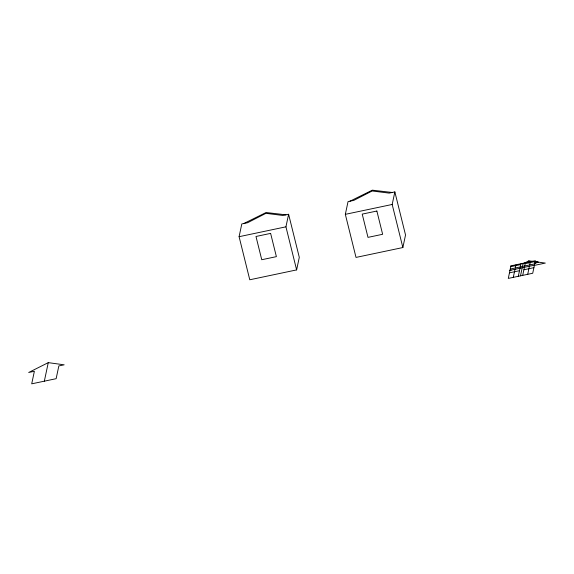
<?xml version="1.0" encoding="UTF-8"?>
<svg xmlns="http://www.w3.org/2000/svg" width="574" height="574" viewBox="0 0 574 574"><rect width="100%" height="100%" fill="white"/><g stroke="black" fill="none" stroke-linecap="round" stroke-linejoin="round"><path stroke-width="0.86" d="M44.334 381.172L48.273 362.639L64.152 364.82L58.842 365.939L56.137 378.689L31.706 383.834L34.375 371.278L28.7 372.476L48.273 362.639M239.093 236.696L241.798 223.946L247.566 222.734L265.906 213.341L282.932 215.465L288.607 214.267L299.291 257.346L296.622 269.902L249.776 279.775L239.093 236.696L285.938 226.823L288.607 214.267M345.333 214.339L348.045 201.589L353.806 200.376L372.146 190.984L389.179 193.108L394.855 191.91L405.531 234.988L402.862 247.545L356.016 257.417L345.333 214.339L392.186 204.466L394.855 191.91M513.292 277.357L515.007 269.292M515.287 267.979L515.961 264.801M518.3 276.302L520.97 263.746M520.496 275.836L523.165 263.279M522.692 275.377L525.361 262.82M528.475 262.813L528.891 260.833L533.067 261.407M527.7 274.315L529.415 266.257M529.694 264.944L530.369 261.758M510.81 269.916L509.325 270.663L510.946 270.325M522.821 263.882L528.891 260.833M243.785 223.53L266.078 212.524L285.945 214.827M350.032 201.173L372.325 190.166L392.193 192.469M534.86 263.545L538.082 262.096A13.805 3.724 -13.9 0 0 535.427 261.959M510.774 266.68L520.797 264.564M525.188 263.638L535.205 261.529M510.272 269.034L534.703 263.889M509.992 270.354L534.423 265.202M534.416 265.375L545.3 263.086L534.738 261.636M509.468 272.822L519.492 270.706M523.883 269.78L533.899 267.671M534.789 262.77L538.082 262.096M392.186 204.466L402.862 247.545M285.938 226.823L296.622 269.902M510.953 265.855L508.284 278.412L532.715 273.26L535.384 260.704L510.953 265.855M270.619 233.388L255.982 236.474L261.751 259.728L276.388 256.643L270.619 233.388M376.867 211.031L362.223 214.116L367.991 237.371L382.636 234.285L376.867 211.031"/></g></svg>
